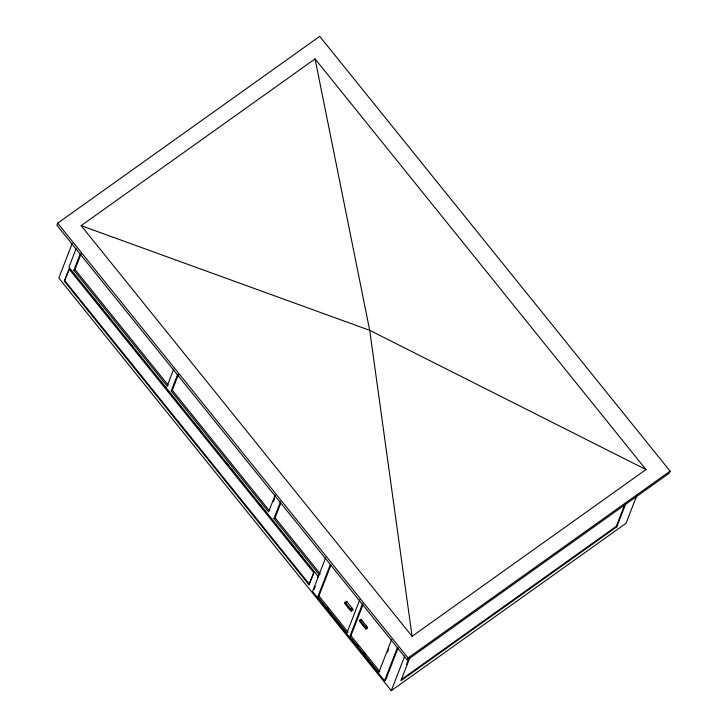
<?xml version="1.0" encoding="UTF-8"?>
<svg xmlns="http://www.w3.org/2000/svg" width="727" height="727" viewBox="0 0 727 727"><rect width="100%" height="100%" fill="white"/><g stroke="black" fill="none" stroke-linecap="round" stroke-linejoin="round"><path stroke-width="1.09" d="M57.687 223.171L56.897 225.216L407.265 659.998L669.313 473.186L670.103 471.132L319.735 36.35L57.687 223.171L408.056 657.953L407.265 659.998M72.227 243.436L58.805 278.05L391.299 690.65L626.047 523.295L637.034 494.969M76.09 248.752L68.938 267.182L318.308 576.629L317.744 577.038L319.098 574.603L273.961 518.596L280.504 501.712M64.312 281.204L69.065 268.963L313.71 572.549L308.966 584.79L64.312 281.204L69.229 269.581M81.124 253.668L74.99 269.49L168.273 385.246L167.146 386.046L73.863 270.29L80.415 253.414M167.146 386.046L173.698 369.171M275.142 495.06L268.599 511.935L171.172 391.044L177.715 374.16M171.172 391.044L172.299 390.235L178.433 374.414M273.407 501.639L274.633 498.477M273.961 518.596L275.088 517.788L280.813 503.02M308.966 584.79L313.873 573.167M325.641 557.727L312.565 591.451L384.538 680.772L385.664 679.963L398.105 647.875M314.1 589.597L315.327 586.416M330.967 564.952L318.935 595.976L348.042 632.09L346.915 632.89L317.817 596.776L330.249 564.725M346.915 632.89L359.756 599.802M391.644 639.387L378.812 672.475L349.832 636.507L362.664 603.419M349.832 636.507L350.95 635.698L362.982 604.682M387.564 652.028L388.763 648.92M384.538 680.772L397.387 647.639M391.299 690.65L404.73 656.036M406.584 664.405L407.802 661.252M409.883 657.599L400.904 680.736L616.796 526.821L625.765 503.693M401.386 679.527L616.351 526.266L624.911 504.184M81.151 225.652L315.055 58.896L645.985 469.56L412.082 636.316L81.151 225.652L369.707 330.331L645.985 469.56M73.863 270.29L74.99 269.49M317.817 596.776L318.935 595.976M345.861 603.183L350.723 609.199A1.854 0.554 54.5 0 1 351.632 611.225A1.854 0.554 54.5 0 1 350.25 610.416L345.398 604.373A1.808 0.545 54.5 0 1 344.507 602.392A1.808 0.545 54.5 0 1 345.861 603.183L347.27 602.183L352.132 608.199A1.854 0.554 54.5 0 1 353.058 610.017A1.854 0.554 54.5 0 1 352.259 610.044M350.723 609.199L352.132 608.199M360.665 621.003L365.527 627.019A1.854 0.554 54.5 0 1 366.435 629.046A1.854 0.554 54.5 0 1 365.054 628.237L360.201 622.194A1.808 0.545 54.5 0 1 359.32 620.213A1.808 0.545 54.5 0 1 360.665 621.003L361.792 620.204L366.653 626.22A1.854 0.554 54.5 0 1 367.58 628.037A1.854 0.554 54.5 0 1 366.79 628.064M365.527 627.019L366.653 626.22M408.056 657.953L670.103 471.132M616.351 526.266L616.796 526.821M172.299 390.235L269.008 510.254M275.088 517.788L320.225 573.803M94.519 299.442L100.208 306.503M101.626 308.275L103.052 310.038M127.943 340.927L130.078 343.571M131.496 345.334L132.923 347.106M137.903 353.277L139.32 355.049M159.949 380.639L163.502 385.056M164.92 386.819L166.347 388.582M167.764 390.344L169.191 392.107M194.791 423.886L196.217 425.649M197.635 427.412L199.771 430.057M201.197 431.829L202.615 433.592M225.379 461.827L229.641 467.125M231.068 468.888L232.486 470.66M258.085 502.43L263.065 508.6M264.492 510.372L265.909 512.135M290.8 543.024L292.936 545.668M294.362 547.44L295.78 549.203M297.916 551.848L299.342 553.611M300.76 555.383L302.187 557.146M350.95 635.698L379.939 671.675M64.876 280.804L309.52 584.39M327.223 607.454L328.649 609.226M357.157 644.595L358.584 646.367M363.573 652.555L364.99 654.318M315.055 58.896L369.707 330.331L412.082 636.316M345.898 601.592A1.808 0.545 54.5 0 1 347.27 602.183M360.474 619.895A1.808 0.545 54.5 0 1 361.792 620.204"/></g></svg>
